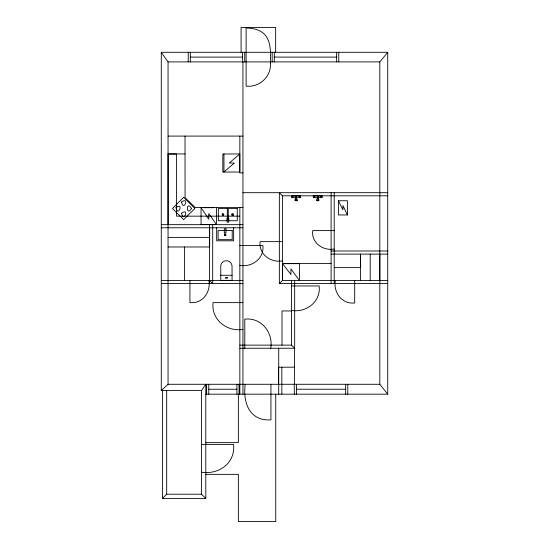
<?xml version="1.0" encoding="UTF-8"?>
<svg xmlns="http://www.w3.org/2000/svg" width="549" height="549" viewBox="0 0 549 549"><rect width="100%" height="100%" fill="white"/><g stroke="black" fill="none" stroke-linecap="round" stroke-linejoin="round"><path stroke-width="0.82" d="M168.049 224.665L168.076 153.94L185.027 153.94L185.075 197.743L195.272 207.584L242.946 207.529M205.8 498.451L201.558 494.21L201.558 390.504L205.8 384.286L205.8 498.451L162.463 498.451L162.463 390.504M205.8 394.175L387.731 394.175L379.819 384.286L379.819 61.9L387.731 52.292L161.269 52.292L161.269 390.504L201.558 390.504M279.352 283.593L282.461 280.484L282.461 195.801L279.352 192.692L279.352 283.593L387.731 283.593M162.463 498.451L166.697 494.21L166.697 390.504M161.269 390.504L168.049 384.286L379.819 384.286M239.783 153.981L222.825 153.981L222.825 172.022L239.783 172.022L239.783 153.981L229.297 163.005L234.382 163.005L223.868 172.022M190.331 57.096L242.617 57.096M274.287 57.096L336.64 57.096M161.269 52.292L168.049 61.9L379.819 61.9M168.049 136.09L242.946 136.09M168.049 154.036L176.531 154.036L176.531 216.155L239.803 216.155M242.946 172.928L239.844 172.928L239.844 136.09M242.946 192.692L387.731 192.692M282.461 195.801L387.731 195.801M295.712 197.667L291.643 197.667L291.643 195.945L300.571 195.945L300.571 197.667L296.474 197.667M317.363 197.667L313.294 197.667L313.294 195.945L322.222 195.945L322.222 197.667L318.125 197.667M295.712 198.203L296.474 198.203M317.363 198.203L318.125 198.203M338.465 200.735L347.393 200.735L347.393 214.961L338.465 214.961L338.465 200.735L342.926 209.89L342.926 205.552L347.393 214.961M203.679 207.694L213.89 207.694M216.457 224.534L201.064 224.534L201.064 207.584L208.757 219.195L208.757 213.54L216.457 224.534L216.457 207.584M161.269 224.665L242.946 224.665M161.269 227.773L242.946 227.773M334.211 230.607L312.704 230.607C311.18 242.747 322.936 251.085 334.211 249.013M168.049 237.388L209.67 237.388M282.461 241.642L260.116 241.642C258.538 254.256 270.705 263.019 282.461 260.878M239.844 245.465L262.861 245.465C264.481 258.455 251.984 267.569 239.844 265.373M168.049 246.981L209.67 246.981L209.67 227.801M331.102 250.996L387.731 250.996M331.102 254.105L387.731 254.105M331.102 263.493L282.461 263.493L290.936 274.569L290.936 268.859L299.411 280.45L299.411 263.493M283.222 263.664L298.649 263.664M334.211 267.617L360.563 267.617L360.563 254.139M220.767 275.269L232.069 275.269L232.069 280.347L220.767 280.347L220.767 267.987C219.621 258.325 233.105 258.401 232.042 267.987L232.069 275.269M161.269 280.484L242.946 280.484M282.461 280.45L387.731 280.484M161.269 283.593L242.946 283.593M291.56 285.954L319.154 285.954C321.083 301.552 306.328 312.964 291.56 310.432M242.946 302.629L213.074 302.629C210.988 319.539 226.874 332.097 242.946 329.4M291.56 310.954L282.008 310.954L282.008 345.129M239.844 345.129L291.56 345.129L294.669 348.238L294.669 280.484M239.844 348.238L294.669 348.238M294.429 367.199L278.583 367.192L278.583 384.286M208.764 389.234L236.914 389.234M296.426 389.234L345.664 389.234M205.8 442.645L238.362 442.645L238.362 394.175M201.558 444.402L233.6 444.402C235.562 463.006 218.907 474.864 201.558 472.209M205.8 474.343L238.362 474.343L238.362 521.55L275.742 521.55L275.742 394.175M166.697 494.21L201.558 494.21M209.581 280.484L212.689 283.593L212.689 224.665M387.731 52.292L387.731 394.175M379.784 254.105L379.784 280.47M370.191 254.105L370.191 280.47M360.604 254.105L360.604 280.47M354.695 280.484L354.695 302.966C342.006 304.551 333.168 292.322 335.322 280.484M347.785 384.286L347.785 394.175M345.664 384.286L345.664 394.175M338.76 52.292L338.76 61.9M336.64 52.292L336.64 61.9M334.211 192.692L334.211 283.593M331.102 192.692L331.102 283.593M321.261 195.945L321.289 197.667M318.125 195.945L318.125 198.374L318.9 200.172L317.844 201.03L316.588 200.172L317.363 198.374L317.363 195.945M314.2 195.945L314.2 197.667M296.474 195.945L296.474 198.374L297.249 200.172L296.192 201.03L294.93 200.172L295.712 198.374L295.712 195.945M296.426 384.286L296.426 394.175M294.429 348.238L294.381 384.286M294.305 384.286L294.305 394.175M292.548 195.945L292.548 197.667M291.56 280.484L291.56 345.129M282.563 263.493L282.563 280.45M281.836 367.226L281.836 394.175M278.727 348.238L278.727 394.175M275.66 52.292L275.66 27.45L241.086 27.45L241.086 52.292M274.287 52.292L274.287 61.9M272.174 52.292L272.174 61.9M270.925 384.286L270.925 419.855C249.521 421.399 242.672 402.424 245.245 384.286M270.767 348.238C273.402 332.619 261.249 317.13 244.799 319.168L244.799 348.238M244.737 52.292L244.737 61.9M242.946 61.9L242.946 394.175M242.617 52.292L242.617 61.9M239.844 207.529L239.844 394.175M239.028 384.286L239.028 394.175M236.914 384.286L236.914 394.175M233.627 227.773L233.627 240.812L216.677 240.812L216.677 227.773M223.958 153.981L223.958 172.022M209.581 224.665L209.581 283.593M208.888 280.484C211.008 292.089 202.382 304.119 189.927 302.561L189.927 280.484M208.764 384.286L208.764 394.175M206.65 384.286L206.65 394.175M190.331 52.292L190.331 61.9M188.218 52.292L188.218 61.9M185.027 136.097L185.027 153.94M184.512 246.981L184.512 280.409M168.049 61.9L168.049 384.286M270.382 63.32C271.364 76.805 259.327 87.572 246.117 86.166L246.117 28.033C252.609 28.02 259.471 29.495 264.316 34.093C271.721 41.868 270.348 53.514 270.382 63.32M181.575 202.025C183.51 212.271 189.824 196.027 181.575 202.025M181.575 213.218C183.51 223.464 189.817 207.213 181.575 213.218M175.975 207.625C177.917 217.871 184.224 201.613 175.975 207.625M191.519 208.469C186.022 217.349 186.015 199.603 191.519 208.469M222.297 213.945L222.297 215.345L223.697 215.345L223.697 213.945L222.297 213.945M231.925 213.945L231.925 215.345L233.325 215.345L233.325 213.945L231.925 213.945M224.452 234.066L224.452 235.466L225.852 235.466L225.852 234.066L224.452 234.066M224.754 234.368L224.754 235.171L225.55 235.171L225.55 234.368L224.754 234.368M222.599 214.247L222.599 215.043L223.402 215.043L223.402 214.247L222.599 214.247M232.227 214.247L232.227 215.043L233.023 215.043L233.023 214.247L232.227 214.247M183.668 197.283L172.475 208.476L183.668 219.662L194.854 208.476L183.668 197.283M318.887 200.124C317.658 201.641 314.453 199.273 318.887 200.124M297.235 200.124C296.007 201.641 292.802 199.273 297.235 200.124M292.892 196.679L292.548 196.817L292.892 196.679M314.55 196.679L314.2 196.817L314.55 196.679M299.61 196.817L299.184 196.652L299.61 196.817M321.261 196.817L320.836 196.652L321.261 196.817M227.32 208.496L218.33 208.496L218.33 220.712L227.32 220.712L227.32 208.496M237.264 208.524L228.267 208.524L228.267 220.739L237.264 220.739L237.264 208.524M228.741 218.241L227.046 218.241L227.046 222.194L228.741 222.194L228.741 218.241M225.996 228.858L224.301 228.858L224.301 232.817L225.996 232.817L225.996 228.858M232.213 230.511L218.09 230.511L218.09 239.659L232.213 239.659L232.213 230.511M227.313 277.375L225.522 277.375L225.522 278.233L227.313 278.233L227.313 277.375M299.637 197.667L299.637 195.945L299.61 197.667"/></g></svg>
